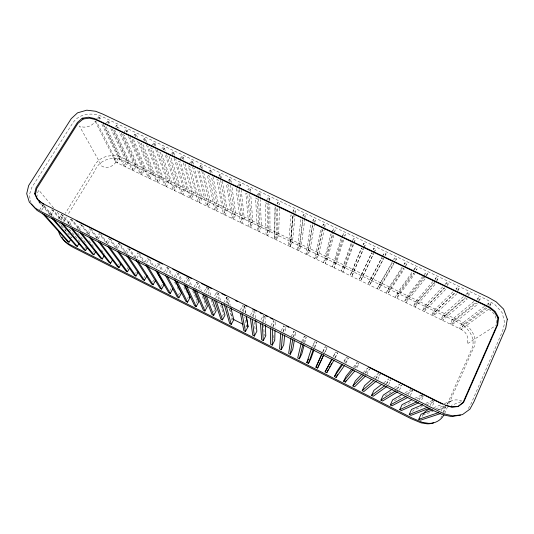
<?xml version="1.0" encoding="UTF-8"?>
<svg xmlns="http://www.w3.org/2000/svg" width="534" height="534" viewBox="0 0 534 534"><rect width="100%" height="100%" fill="white"/><g stroke="black" fill="none" stroke-linecap="round" stroke-linejoin="round"><path stroke-width="0.4" stroke-dasharray="2.67 2" d="M273.174 335.399L273.114 339.464L274.743 340.285M273.281 327.269L273.375 320.767L275.23 321.702L275.077 327.355M274.576 239.038L275.037 205.884M279.469 208.133L278.621 235.387L276.252 239.853L276.926 208.193L275.143 207.339L274.69 239.092L277.066 234.633L277.727 207.299M277.807 203.988L277.847 202.326L279.629 203.174L279.576 204.829M290.249 246.628L292.986 214.448M283.16 331.674L283.654 325.92L285.516 326.855L284.869 333.39M295.108 214.001L292.498 242.089L290.136 246.574L292.739 215.743L290.95 214.888L288.567 245.814L290.923 241.335L293.346 213.159M293.42 212.332L293.633 209.849L295.415 210.696L295.189 213.179M304.887 218.666L301.189 246.294L298.846 250.793L302.658 220.482L300.862 219.621L297.264 250.025L299.614 245.533L302.911 219.454M303.325 216.19L303.532 214.561L305.328 215.416L305.001 217.859M292.932 337.441L293.974 331.093L295.849 332.035L294.861 337.555M314.693 223.439L309.92 250.513L307.584 255.025L312.617 225.241L310.815 224.38L306.002 254.257L308.338 249.745L312.931 222.504M313.064 221.703L313.471 219.3L315.274 220.155L314.84 222.618M324.545 228.138L318.678 254.738L316.355 259.27L322.623 230.02L320.807 229.153L314.76 258.503L317.089 253.977L322.416 228.906M323.103 225.668L323.45 224.053L325.259 224.914L324.725 227.33M302.952 341.9L304.34 336.293L305.595 336.921M333.81 235.234L327.469 258.99L325.153 263.536L332.662 234.813L330.84 233.945L323.557 262.761L325.873 258.216L332.649 232.003M332.856 231.209L333.47 228.826L335.285 229.693L334.865 231.275M304.747 342.808L306.222 337.234L303.779 342.087M343.642 239.933L336.293 263.249L333.984 267.808L342.748 239.632L340.919 238.758L332.382 267.033L334.691 262.481L342.574 236.742M342.815 235.961L343.529 233.618L345.358 234.493L344.864 236.041M313.178 346.139L314.753 341.513L312.323 346.379M353.515 244.645L345.144 267.527L342.848 272.106L352.874 244.472L351.038 243.591L341.246 271.325L343.542 266.753L351.999 243.023M353.087 239.966L353.635 238.431L355.47 239.305L354.629 241.595M314.726 347.821L316.642 342.454L315.38 341.827M364.335 247.215L351.746 276.412L363.04 249.325L361.198 248.443L350.13 275.631L361.885 247.896M363.147 244.812L363.781 243.264L365.623 244.145L364.655 246.448M322.923 351.939L325.206 346.753L327.102 347.701L324.739 352.854M442.786 412.835L445.369 406.988A13.57 12.636 49.2 0 1 462.437 401.308L451.283 405.273M490.032 305.882L490.926 303.839L488.997 302.918L487.041 304.413M443.607 412.482L445.877 407.349M447.372 403.964L470.614 351.305C478.124 338.77 467.31 325.393 455.402 321.148L126.918 162.423C116.052 155.287 99.945 157.85 94.885 170.78L67.691 214.928M444.615 413.543L447.539 406.915M449.027 403.53L472.436 350.438C480.226 337.608 469.159 323.871 456.904 319.592L125.41 159.559C114.436 152.377 98.289 155.174 93.243 168.15L65.375 213.306M441.117 411.1L443.38 405.987L445.369 406.988L437.586 409.772M488.096 304.954L488.997 302.918M430.137 405.586L432.42 400.493L434.396 401.481L431.799 407.309M477.423 299.868L478.331 297.839L480.253 298.76L479.352 300.789M484.438 306.403L461.65 323.818L459.507 328.597L486.594 308.352L488.53 309.273A12.983 11.955 36.2 0 1 495.612 325.293M422.134 416.527L422.788 415.065A11.775 11.047 51.4 0 1 423.776 413.323M485.673 307.804L463.332 324.632L461.189 329.411A11.314 10.54 38.2 0 1 467.036 343.976L495.392 325.82M419.21 400.093L421.5 395.02L423.475 396.008L421.179 401.081M467.103 294.127L467.711 292.779L469.626 293.693L468.719 295.716M473.898 301.51L452.371 319.332L450.215 324.098L475.914 303.245L477.843 304.166L451.891 324.912L454.054 320.146L475.781 302.411M412.622 411.714L413.276 410.266L422.327 406.501M410.292 395.607L412.595 390.554L411.287 389.9M458.125 290.663L459.046 288.654L457.131 287.739L455.943 288.907M463.405 296.644L443.133 314.866L440.957 319.619L465.274 298.166L467.197 299.08L442.633 320.427L444.802 315.674L465.281 297.538M408.323 394.619L410.633 389.573L404.165 393.271M456.216 289.755L457.131 287.739M397.49 389.179L399.806 384.146L394.292 387.797M445.983 284.061L446.604 282.726L448.507 283.627L447.579 285.637M452.966 291.811L433.922 310.421L431.739 315.153L454.681 293.106L456.597 294.02L433.408 315.961L435.584 311.222L454.941 292.599M399.445 390.16L401.762 385.127L396.161 388.739M374.387 252.015L360.677 280.737L373.246 254.204L371.397 253.316L359.055 279.95L371.858 252.655M373.266 249.632L373.967 248.116L375.816 248.998L374.741 251.26M386.696 383.752L388.699 379.46M435.183 279.723L436.118 277.727L438.007 278.628L437.079 280.63M442.679 286.898L424.744 305.989L422.554 310.701L444.134 288.066L446.044 288.981L424.21 311.509L426.406 306.79L444.535 287.786M388.645 384.734L390.981 379.721L385.855 383.559M377.892 379.334L380.241 374.334L375.382 378.573M426.626 275.637L427.56 273.648L425.671 272.754L424.663 274.035M432.874 281.491L415.606 301.57L413.396 306.269L433.635 283.053L435.53 283.954L415.051 307.07L417.254 302.371L435.824 281.131M375.956 378.352L378.306 373.366L373.533 377.645M422.641 276.605L406.494 297.171L404.278 301.85L423.802 276.725M424.109 276.065L425.671 272.754M425.511 276.212L408.143 297.965L405.927 302.651L425.064 278.955L423.175 278.054M365.256 372.979L367.619 368.013L363.14 372.725M414.331 269.777L415.272 267.794L417.147 268.695L416.52 270.017M366.851 374.661L369.548 368.981L365.55 373.066M411.894 272.527L397.423 292.786L395.193 297.451L412.762 273.081L414.644 273.975L396.835 298.246L399.058 293.58L414.217 272.727M354.603 367.626L356.979 362.679L358.901 363.641L356.532 368.594M404.191 264.363L404.912 262.861L406.788 263.756L404.986 267.514M402.236 267.007L388.378 288.413L386.135 293.066L402.389 268.121L404.265 269.016L387.771 293.86L390.014 289.208L403.611 268.569M61.37 226.196L62.017 224.861M345.919 363.26L348.301 358.327L346.392 357.373L343.202 362.125M395.741 260.338L396.462 258.836L394.599 257.949L393.778 259.364M392.13 262.187L377.117 288.7L392.056 263.189L393.925 264.083L378.746 289.488L380.996 284.849L393.952 263.055M344.003 362.299L346.392 357.373M393.872 259.444L394.599 257.949M335.212 357.88L337.615 352.967L335.706 352.013L332.976 356.992M385.321 255.372L386.049 253.877L384.193 252.996L383.065 255.159M382.691 255.879L368.013 284.288L381.636 258.209L383.499 259.097L369.635 285.076L383.752 258.189M333.303 356.926L335.706 352.013M382.371 256.721L384.193 252.996M322.79 351.639L325.206 346.753M373.233 249.605L373.967 248.116M324.345 353.294L327.102 347.701M373.98 252.716L375.816 248.998M363.04 244.746L363.781 243.264M314.212 347.334L316.642 342.454M363.774 247.843L365.623 244.145M353.615 242.997L355.47 239.305M301.55 341.833L304.34 336.293M351.779 242.116L353.635 238.431M293.393 336.867L295.849 332.035M344.61 235.961L345.358 234.493M291.163 336.614L293.974 331.093M341.667 237.29L343.529 233.618M281.184 330.733L283.654 325.92M331.594 232.484L333.47 228.826M283.047 331.667L285.516 326.855M333.41 233.351L335.285 229.693M270.892 325.56L273.375 320.767M322.696 225.508L323.45 224.053M272.747 326.494L275.23 321.702M324.505 226.376L325.259 224.914M262.494 321.341L264.984 316.562L263.135 315.634L260.639 320.413M314.513 221.61L315.274 220.155M312.71 220.749L313.471 219.3M245.653 327.315L246.368 325.954L244.792 316.929M252.282 316.208L254.785 311.449L255.479 318.05M304.56 216.864L305.328 215.416M250.439 315.28L252.942 310.528L253.683 316.902M302.765 216.01L303.532 214.561M240.273 310.174L242.79 305.441L243.938 312.003M292.866 211.29L293.633 209.849M242.109 311.102L244.625 306.356L243.404 305.748M294.655 212.138L295.415 210.696M385.288 255.312L386.049 253.877M231.476 320.146L232.203 318.791L229.72 309.253M222.311 316.375L223.399 314.346L220.475 304.901M268.115 202.586L268.455 230.474L266.065 234.92L265.338 202.653L267.113 203.501L267.621 235.674L270.01 231.229L269.857 204.228M223.713 302.711L226.616 297.331L228.439 298.246L230.221 305.361M277.079 203.761L277.847 202.326M225.902 302.952L228.439 298.246M278.855 204.609L279.629 203.174M213.54 311.936L214.635 309.92M258.576 198.842L259.871 226.329L257.475 230.755L255.572 197.987L257.335 198.828L259.03 231.509L261.42 227.077L260.298 199.669M215.476 298.566L218.386 293.206L216.577 292.298L214.027 296.984M269.049 199.93L269.824 198.508L268.055 197.66L266.112 201.231M204.802 307.517L205.897 305.508L201.879 295.449M249.051 194.156L251.32 222.197L248.917 226.61L245.84 193.341L247.596 194.182L250.459 227.364L252.869 222.945L250.766 194.977M205.824 292.866L208.387 288.193L206.578 287.285L203.648 292.625M259.284 195.277L260.058 193.855L258.296 193.014L256.347 196.565M196.098 303.118L197.2 301.109M239.552 189.49L242.803 218.086L240.387 222.484L236.148 188.709L237.897 189.55L241.929 223.225L244.345 218.827L241.268 190.311M249.552 190.638L250.339 189.223L248.584 188.389L247.796 189.804M187.421 298.726L188.155 297.398M230.087 184.851L234.313 213.98L231.889 218.366L226.496 184.103L228.238 184.931L233.425 219.107L235.848 214.721L231.796 185.665M194.049 286.945L196.619 282.292L198.421 283.2L201.438 290.903M195.484 288.514L198.421 283.2M222.371 181.166L227.384 210.63L224.947 215.002L218.62 180.338L216.884 179.511L223.419 214.261L225.855 209.895L220.669 180.352M468.338 408.55L471.382 403.077L502.674 330.826L504.717 322.716L502.094 312.597L494.864 304.547L486.781 299.681L103.669 117.326C93.557 112.007 79.579 112.841 72.791 122.947L31.713 187.601L29.303 195.19L30.965 202.413M183.749 282.619L186.339 277.987M236.936 187.3L238.905 183.776L240.654 184.61L240.914 187.054M178.403 295.022L179.517 293.032M185.912 282.86L188.495 278.221L186.706 277.326L189.984 284.762M239.866 186.019L240.654 184.61M212.959 176.554L218.947 206.558L216.504 210.917L209.041 175.759L207.312 174.932L214.975 210.176L217.425 205.824L211.431 176.554M174.238 276.992L176.834 272.373M228.472 180.585L229.266 179.184L231.008 180.011L231.342 182.434M175.653 278.548L178.616 273.268L182.441 281.358M230.214 181.42L231.008 180.011M169.792 290.663L170.907 288.68M161.208 286.324L162.323 284.342M201.892 171.154L209.021 201.765L206.571 206.104L197.774 170.379L199.496 171.2L208.086 206.838L210.543 202.493L203.581 171.961M164.392 272.046L167.002 267.447L168.777 268.335L172.876 276.365M218.867 176.006L219.661 174.611L221.396 175.432L221.817 177.889M166.167 272.941L168.777 268.335M219.414 178.937L221.396 175.432M152.657 281.999L153.779 280.023M192.547 166.581L200.651 197.72L198.187 202.046L188.275 165.84L189.991 166.661L199.703 202.78L202.166 198.448L194.429 168.183M334.798 357.907L337.615 352.967M154.586 267.12L156.836 263.195M209.301 171.447L210.102 170.052L211.831 170.873L212.152 172.495M156.362 268.008L158.978 263.429L163.331 271.399M211.03 172.275L211.831 170.873M144.02 277.627L144.774 276.318M183.336 162.77L192.2 193.635L189.73 197.947L178.69 161.261L180.399 162.082L191.239 198.681L193.708 194.363L185.011 163.564M144.827 262.214L147.457 257.648M199.776 166.908L200.577 165.513L202.299 166.334L202.847 168.744M146.59 263.095L148.839 259.184M201.098 168.424L202.299 166.334M135.529 273.335L136.283 272.026M174.071 158.231L183.89 189.617L181.406 193.915L169.271 156.762L170.973 157.577L182.908 194.643L185.391 190.344L175.739 159.025M166.495 154.506L177.101 186.339L174.611 190.625L161.582 153.091L159.886 152.277L173.116 189.904L175.606 185.618L165.099 154.493M136.858 258.209L139.501 253.663L144.614 262.027M192 163.197L192.807 161.815L191.092 160.994L189.083 164.459M127.072 269.056L127.826 267.754M134.722 257.975L137.745 252.782L143.359 261.88M126.665 253.924L129.695 248.744L135.482 257.762M182.421 158.631L183.229 157.25L181.52 156.435L179.497 159.886M157.283 150.007L168.844 182.348L166.341 186.62L152.223 148.619L150.535 147.811L164.852 185.899L167.349 181.627L155.628 149.213M125.296 252.395L127.946 247.869M118.641 264.791L119.402 263.496M117.393 248.43L120.057 243.918L118.314 243.043L115.651 247.549M146.456 144.734L159.125 177.655L156.616 181.914L141.223 143.366L142.905 144.167L158.104 182.635L160.614 178.376L148.445 146.423M172.996 154.139L173.81 152.764L172.108 151.956L171.294 153.325M107.781 243.597L110.451 239.105L117.006 248.477M163.611 149.667L164.425 148.292L162.737 147.491L161.922 148.859M137.618 141.029L150.928 173.697L148.405 177.935L131.945 138.933L133.627 139.734L149.894 178.656L152.41 174.411L139 141.176M106.046 242.723L108.722 238.237L115.344 247.642M395.627 260.245L396.462 258.836M98.209 238.791L100.893 234.313L107.661 243.637M154.266 145.208L155.087 143.84L153.398 143.039L151.356 146.45M93.537 252.088L94.304 250.806M128.52 136.584L142.758 169.745L140.228 173.977L122.707 134.521L124.375 135.316L141.71 174.691L144.233 170.459L130.209 137.492M121.131 133.059L136.09 166.521L133.553 170.74L115.17 130.917L113.508 130.122L132.078 170.032L134.615 165.814L119.449 132.152M96.1 238.558L99.17 233.445L106.006 242.81M84.839 248.524L85.607 247.249M110.758 128.48L126.505 161.895L123.955 166.094L104.337 125.744L105.999 126.538L125.423 166.808L127.966 162.603L112.087 128.641M86.955 233.131L89.652 228.679L96.687 237.99M143.279 139.968L144.1 138.606L145.775 139.407L146.963 142.525M88.677 233.999L91.374 229.54L98.343 238.825M144.954 140.769L145.775 139.407M103.075 124.242L119.876 158.691L117.326 162.883L96.861 122.173L95.212 121.385A11.608 10.3 -18.4 0 1 79.419 126.017L101.954 166.321A10.239 9.258 -19.3 0 0 115.865 162.176L118.421 157.991L101.4 123.347M77.47 228.365L80.173 223.926M134.007 135.549L134.835 134.194L136.51 134.995L137.445 137.311M78.798 229.86L81.889 224.787M135.683 136.35L136.51 134.995M68.025 223.619L70.742 219.194L72.444 220.048L80.661 230.341M123.534 133.173L125.603 129.802L127.272 130.596L128.253 132.893M69.34 225.108L72.444 220.048M126.445 131.945L127.272 130.596M61.677 219.3L64.113 215.356M63.633 221.517L66.423 216.984M58.613 218.893L61.337 214.481L63.039 215.335L71.449 225.588M115.584 126.765L116.412 125.423L118.074 126.211L119.095 128.494M60.315 219.748L63.039 215.335M115.998 129.575L118.074 126.211M49.241 214.181L51.978 209.789L53.667 210.636L61.724 220.208M105.171 124.409L107.261 121.058L108.916 121.845L110.324 124.863M50.937 215.035L53.667 210.636M108.082 123.187L108.916 121.845M39.516 210.116L42.653 205.116A12.068 10.86 -26.1 0 1 38.448 201.258M96.047 120.05L98.143 116.712L99.785 117.5L101.246 120.497M41.599 210.336L44.335 205.964L42.653 205.116L52.392 216.363M98.95 118.835L99.785 117.5M404.018 264.243L404.912 262.861M405.88 265.131L406.788 263.756M345.031 363.047L348.301 358.327M413.823 269.824L415.272 267.794M416.173 270.037L417.147 268.695M426.025 275.571L427.56 273.648M353.334 367.218L356.979 362.679M355.344 367.939L358.901 363.641M435.036 278.982L436.118 277.727M436.371 280.504L438.007 278.628M444.922 284.515L446.604 282.726M447.372 284.816L448.507 283.627M457.284 290.342L459.046 288.654M465.868 294.434L467.711 292.779M468.385 294.795L469.626 293.693M477.062 298.886L478.331 297.839M478.337 300.322L480.253 298.76M383.772 382.791L389.032 378.746M488.957 305.328L490.926 303.839M488.53 309.273L461.189 329.411L115.865 162.176L113.548 157.61M384.967 395.961L392.664 390.995M394.366 400.714L402.075 396.415M406.287 394.072L412.595 390.554M414.784 398.337L421.5 395.02M403.804 405.48L412.548 401.268M416.914 399.165L423.475 396.008M425.711 403.357L432.42 400.493M426.853 404.618L434.396 401.481M433.575 407.682L441.324 404.732M444.341 403.591L452.498 400.5M435.684 408.817L443.38 405.987M422.788 415.065L433.294 411.307M438.361 409.865L446.17 407.088M118.421 157.991L119.876 158.691M126.505 161.895L127.966 162.603M134.615 165.814L136.09 166.521M142.758 169.745L144.233 170.459M150.928 173.697L152.41 174.411M159.125 177.655L160.614 178.376M167.349 181.627L168.844 182.348M175.606 185.618L177.101 186.339M183.89 189.617L185.391 190.344M192.2 193.635L193.708 194.363M200.651 197.72L202.166 198.448M209.021 201.765L210.543 202.493M217.425 205.824L218.947 206.558M225.855 209.895L227.384 210.63M234.313 213.98L235.848 214.721M242.803 218.086L244.345 218.827M251.32 222.197L252.869 222.945M259.871 226.329L261.42 227.077M268.455 230.474L270.01 231.229M277.066 234.633L278.621 235.387M290.923 241.335L292.498 242.089M299.614 245.533L301.189 246.294M308.338 249.745L309.92 250.513M317.089 253.977L318.678 254.738M325.873 258.216L327.469 258.99M334.691 262.481L336.293 263.249M343.542 266.753L345.144 267.527M352.42 271.045L354.029 271.819M361.331 275.35L362.946 276.131M370.276 279.669L371.898 280.45M379.367 284.061L380.996 284.849M388.378 288.413L390.014 289.208M397.423 292.786L399.058 293.58M406.494 297.171L408.143 297.965M415.606 301.57L417.254 302.371M424.744 305.989L426.406 306.79M433.922 310.421L435.584 311.222M443.133 314.866L444.802 315.674M452.371 319.332L454.054 320.146M461.65 323.818L463.332 324.632M70.742 237.236L71.73 237.737L59.381 223.406M246.368 325.954L247.976 326.761M265.785 335.759L264.17 334.945L263.696 326.094M39.029 202.119L50.336 215.115M44.335 205.964L54.007 217.178M51.978 209.789L60.462 219.828M69.24 229.139L79.987 241.902M53.58 207.859L38.835 190.164A12.068 10.86 -26.1 0 0 37.053 196.305M57.265 212.285L66.216 223.025M61.337 214.481L69.814 224.767M77.75 233.271L86.688 244.165M70.742 219.194L78.505 228.872M88.871 240.634L94.518 247.709M80.681 224.574L87.75 233.645M82.39 225.428L89.899 235.12M101.413 249.972L104.417 253.85M118.314 243.043L124.709 252.495M120.517 244.605L126.071 252.882M128.394 248.57L133.807 256.921M147.865 258.356L152.397 266.092M149.633 259.257L154.226 267.18M157.61 263.269L162.029 271.272M167.002 267.447L171.167 275.511M174.578 282.106L175.719 284.302M177.235 287.239L178.369 289.435M95.212 121.385L115.865 162.176M98.143 116.712L99.591 119.663M177.188 273.114L180.732 280.497M183.916 287.138L186.399 292.305M107.261 121.058L108.309 123.287M116.412 125.423L117.76 128.414M192.607 290.703L196.866 300.368M188.495 278.221L192.14 286.624M125.603 129.802L126.578 132.058M134.835 134.194L135.763 136.477M196.619 282.292L199.716 290.035M144.1 138.606L145.275 141.67M153.398 143.039L154.233 145.355M206.578 287.285L209.355 295.088M211.023 299.774L214.354 309.139M155.087 143.84L155.908 146.156M208.387 288.193L211.084 295.963M162.737 147.491L163.524 149.82M164.425 148.292L165.206 150.621M172.108 151.956L173.089 155.094M173.81 152.764L174.772 155.895M216.577 292.298L218.766 299.387M218.386 293.206L220.509 300.262M181.52 156.435L182.201 158.812M183.229 157.25L183.896 159.619M191.092 160.994L191.713 163.391M226.616 297.331L228.479 304.487M226.449 297.118L228.325 304.32M229.58 309.126L232.083 318.738M192.807 161.815L193.415 164.205M200.577 165.513L201.138 167.93M210.102 170.052L210.603 172.489M219.661 174.611L220.095 177.068M244.612 305.521L245.814 312.897M244.625 306.356L245.7 312.891M229.266 179.184L229.613 181.613M254.237 321.675L255.252 330.439M238.905 183.776L239.179 186.226M248.584 188.389L248.717 190.037M250.339 189.223L250.519 191.686M263.135 315.634L263.482 322.069M258.296 193.014L258.416 195.511M260.058 193.855L260.165 196.345M264.984 316.562L265.251 322.963M268.055 197.66L268.075 199.302M269.824 198.508L269.837 200.958M65.435 230.848A10.6 9.699 -27.4 0 1 65.241 229.4M441.825 416.126A18.249 17.188 49.4 0 1 440.897 417.461"/><path stroke-width="0.8" d="M270.544 327.883L270.638 344.283L272.267 345.104L272.38 328.81M274.997 330.586L274.743 340.285L272.267 345.104M280.717 333.076L279.629 348.836L281.264 349.663L283.728 344.824L284.702 335.025M281.264 349.663L282.559 334.004M43.661 204.255L37.881 199.836L35.384 194.583L36.739 188.462L77.904 123.414L83.17 119.002L89.378 118.147L95.019 119.476L100.519 121.879L482.663 304.267L488.944 307.517L494.23 311.616L497.862 317.737L497.021 325.206L463.132 402.369L457.958 406.608L451.25 407.055L445.383 405.339M458.586 406.407L452.044 406.948L445.369 405.112L438.841 401.982L46.892 205.643L41.432 202.7L37.013 198.835L34.67 193.568L36.012 187.841L77.437 122.473L82.229 118.228L88.444 117.206L94.264 118.421L489.938 307.25L495.278 311.589L498.683 317.877L497.668 324.785L463.565 402.482L457.958 406.608M290.93 338.216L288.66 353.408L290.296 354.236L292.752 349.383L294.441 339.918M290.296 354.236L292.779 339.15M301.163 343.449L297.718 357.994L299.36 358.828L301.803 353.955L304.12 345.198M299.36 358.828L303.025 344.383M313.905 350.117L310.895 358.548L308.465 363.434L306.81 362.599L311.456 348.629M308.465 363.434L313.325 349.57M323.731 355.057L317.596 368.059L315.941 367.225L321.795 353.828M321.622 354.903L315.941 367.225M440.483 413.596L420.498 420.171L418.776 419.297L421.066 414.197L432.607 409.952M429.483 408.203L410.98 415.345L409.258 414.477L411.56 409.398L422.734 404.625M317.596 368.059L323.671 354.77M418.623 402.816L401.488 410.546L399.779 409.678L402.095 404.612L411.794 399.819M407.809 397.463L392.043 405.76L390.334 404.899L392.664 399.853L402.009 394.506M397.737 391.722L382.624 400.994L380.929 400.133L383.265 395.107L392.23 389.166M387.003 386.389L373.246 396.241L371.557 395.387L373.907 390.374L381.797 384.306M376.316 381.089L363.908 391.509L362.219 390.661L364.582 385.668L371.744 379.247M365.683 375.816L354.596 386.796L352.921 385.949L355.297 380.976L362.019 373.9M354.636 371.13L345.324 382.104L343.649 381.256L346.039 376.296L351.772 369.168M345.324 382.104L346.005 380.689M344.624 365.309L336.086 377.425L334.418 376.583L336.82 371.644L341.833 364.168M336.086 377.425L337.455 374.601M334.057 359.996L326.768 372.705L325.106 371.864L331.808 359.122M326.768 372.705L328.483 369.188M306.81 362.599L308.552 359.108M260.465 323.524L261.68 339.744L263.295 340.565L265.785 335.759L265.351 325.36M250.413 318.371L252.749 335.225L254.364 336.04L256.861 331.254L255.739 320.527M240.387 313.238L243.858 330.72L245.466 331.534L247.976 326.761L246.234 316.155M224.173 304.313L229.673 323.537L231.269 324.345L233.799 319.599L230.822 307.738M214.434 299.948L220.862 319.078L222.451 319.879L224.988 315.153L221.456 303.399M204.522 294.901L212.085 314.633L213.673 315.434L216.217 310.721L212.165 299.067M194.643 289.869L203.341 310.201L204.922 311.002L207.479 306.302L202.646 293.98M184.804 284.862L194.63 305.788L196.198 306.589L198.768 301.904L193.134 288.921M325.106 371.864L332.175 359.048M174.998 279.876L185.945 301.396L187.514 302.191L190.091 297.525L184.183 285.029M165.313 275.03L177.295 297.011L178.857 297.805L181.447 293.153L174.738 280.016M155.868 270.618L168.677 292.652L170.233 293.44L172.829 288.807M145.755 264.984L160.087 288.3L161.642 289.088L164.245 284.468L157.57 272.941M136.05 260.025L151.529 283.968L153.078 284.749L155.694 280.15M329.171 367.779L329.979 366.371M330.78 364.956L331.587 363.547M126.758 255.766L142.898 279.596L144.434 280.377L147.064 275.791M117.66 251.581L134.401 275.29L135.936 276.071L138.199 272.153M108.082 246.661L125.937 271.005L127.466 271.779L129.355 268.529M98.59 241.835L117.507 266.733L119.029 267.507L120.924 264.263M89.131 237.036L109.103 262.481L110.618 263.249L112.52 260.018M80.167 232.817L100.726 258.242L102.241 259.003L104.15 255.786M70.795 228.051L92.382 254.017L93.891 254.778L95.806 251.567M60.916 222.678L84.072 249.805L85.573 250.566L87.496 247.369M51.544 217.885L75.788 245.607L77.283 246.368L79.212 243.177M42.266 213.186L67.531 241.428L69.02 242.182L70.568 239.639M334.418 376.583L342.735 364.362M343.649 381.256L353.254 369.568M352.921 385.949L363.774 374.855M362.219 390.661L373.793 380.649M371.557 395.387L384.433 385.895M380.929 400.133L395.741 390.788M390.334 404.899L405.873 396.488M399.779 409.678L416.674 401.842M409.258 414.477L427.527 407.222M418.776 419.297L438.434 412.635M460.502 415.152L451.343 416.533L442.486 414.664L434.809 411.207L43.655 214.394L37.053 210.389L31.332 204.021M497.862 317.737L498.683 317.877M438.167 402.082L442.486 404.111M75.988 220.622L85.74 225.515M86.441 225.862L92.028 228.659M92.722 229.013L97.602 231.456M98.296 231.803L108.088 236.709M108.789 237.056L114.403 239.873M115.104 240.227L120.03 242.69M120.737 243.043L130.63 247.996M131.331 248.357L137.004 251.194M137.719 251.554L147.678 256.54M148.385 256.901L154.099 259.758M154.813 260.118L162.69 264.063M172.742 269.096L176.34 270.898M177.061 271.265L182.828 274.156M183.549 274.516L191.479 278.488M201.572 283.547L205.189 285.356M205.91 285.717L211.711 288.627M221.897 293.727L223.359 294.454M224.086 294.821L225.548 295.556M235.794 300.689L237.27 301.43M245.4 305.501L246.882 306.242M252.816 309.213L256.534 311.075M260.085 312.857L262.081 313.858M265.398 315.521L267.394 316.522M270.718 318.184L272.714 319.185M286.751 326.221L288.767 327.229M368.587 367.218L381.082 373.48M381.777 373.827L387.357 376.624M388.051 376.971L393.651 379.774M394.352 380.128L399.265 382.584M399.966 382.938L405.593 385.755M406.294 386.109L411.934 388.939M412.642 389.286L418.296 392.123M418.996 392.477L424.663 395.314M425.371 395.667L431.051 398.511M431.766 398.871L437.459 401.722M189.049 296.997L190.091 297.525M232.811 319.105L242.997 324.245M82.229 118.228L83.17 119.002M44.476 214.635L69.02 242.182M53.273 218.793L77.283 246.368M62.598 223.519L85.573 250.566M71.956 228.265L93.891 254.778M81.402 233.098L102.241 259.003M90.833 237.89L110.618 263.249M99.798 242.042L119.029 267.507M109.357 246.928L127.466 271.779M34.67 193.568L35.384 194.583M118.908 251.774L135.936 276.071M128.487 256.634L144.434 280.377M138.273 261.66L153.078 284.749M147.497 265.859L161.642 289.088M157.617 271.492L170.233 293.44M167.382 276.532L178.857 297.805M177.134 281.505L187.514 302.191M186.58 285.757L196.198 306.589M196.425 290.763L204.922 311.002M206.311 295.796L213.673 315.434M61.991 237.223C64.007 242.069 68.946 245.033 73.392 247.476L411.113 418.723L421.086 422.868L427.133 423.816A18.249 17.188 49.4 0 0 433.675 422.774M58.56 230.882C59.788 237.804 65.542 242.423 71.503 245.386L412.201 418.055L422.347 422.347L428.535 423.355A18.403 17.328 49.2 0 0 443.901 414.971M216.25 300.936L222.451 319.879M226.202 306.015L231.269 324.345M242.049 313.358L245.466 331.534M246.348 316.168L248.09 326.821M252.228 319.285L254.364 336.04M262.241 323.637L263.295 340.565M423.776 413.323A11.775 11.047 51.4 0 1 430.384 409.051M507.3 319.178L505.758 328.19L473.912 401.822L469.913 409.157L462.424 414.644L452.912 415.893L443.894 413.803L41.745 211.931L35.157 208.093L29.317 202.112L26.7 193.682L28.656 185.552L71.262 118.621L77.557 112.834L86.768 110.184L95.559 111.252L102.662 114.042L488.243 297.338L496.159 301.83L503.589 309.113L507.3 319.178"/></g></svg>
